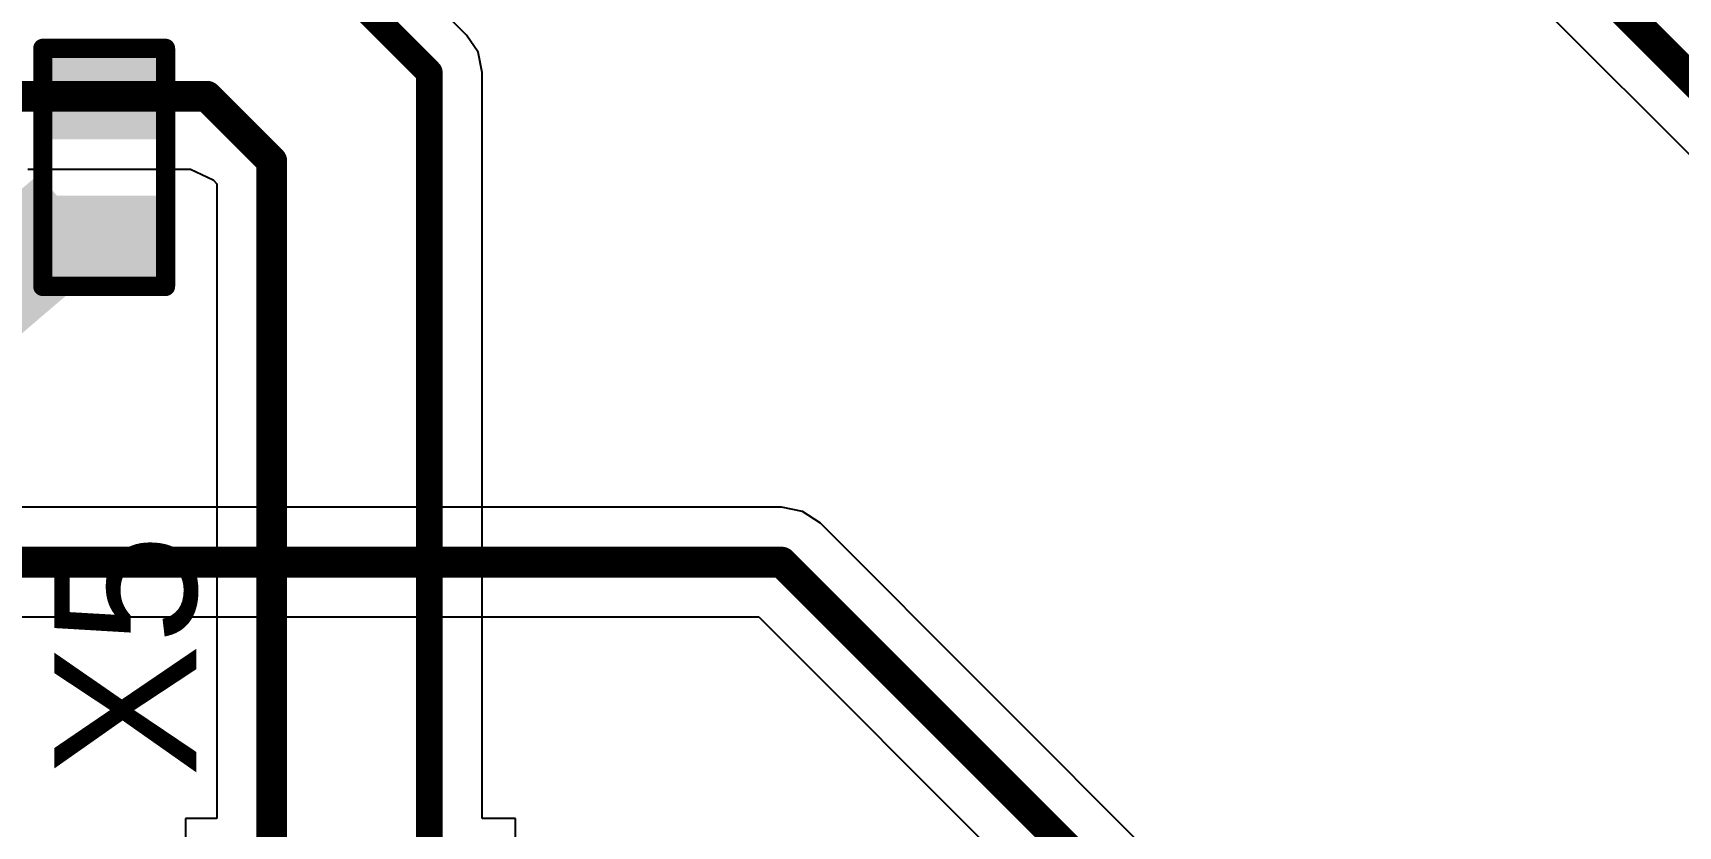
# Model space of a CAD drawing. Header units: inches. Extents: x 0 to 5032, y 0 to 5323.
# Drawn here: x 172.78 to 183.66, y 42.35 to 47.59 of the extents above; entities that cross this region are included whole.
import ezdxf

# ---------------------------------------------------------------- set-up
doc = ezdxf.new("R2010")
doc.units = ezdxf.units.IN
for name, color, linetype in [('Bottom Layer', 5, 'Continuous'), ('Top Layer', 1, 'Continuous'), ('Top Overlay', 2, 'Continuous'), ('Top Paste', 8, 'Continuous'), ('Top Solder', 216, 'Continuous')]:
    doc.layers.add(name, color=color, linetype=linetype)
doc.styles.add('Arial', font='', dxfattribs={"height": 0.2})
doc.styles.get('Arial').set_extended_font_data('Arial')

# ---------------------------------------------------------------- blocks, each defined once
blk = doc.blocks.new('R___0402_77')
at = {"layer": 'Top Layer'}
for points in [[(-0.699, -0.318), (-0.699, 0.317), (-0.241, 0.317), (-0.241, -0.318)], [(0.241, -0.318), (0.241, 0.317), (0.699, 0.317), (0.699, -0.318)]]:
    blk.add_hatch(color=1, dxfattribs=at).paths.add_polyline_path(points)
at = {"layer": 'Top Paste'}
for points in [[(-0.699, -0.318), (-0.699, 0.317), (-0.241, 0.317), (-0.241, -0.318)], [(0.241, -0.318), (0.241, 0.317), (0.699, 0.317), (0.699, -0.318)]]:
    blk.add_hatch(color=8, dxfattribs=at).paths.add_polyline_path(points)
at = {"layer": 'Top Solder'}
for points in [[(-0.754, -0.373), (-0.754, 0.373), (-0.186, 0.373), (-0.186, -0.373)], [(0.186, -0.373), (0.186, 0.373), (0.754, 0.373), (0.754, -0.373)]]:
    blk.add_hatch(color=216, dxfattribs=at).paths.add_polyline_path(points)
at = {"layer": 'Top Overlay'}
for points in [[(-0.787, -0.406, 0.127, 0.127, 0), (-0.787, 0.406, 0.127, 0.127, 0)], [(0.787, 0.406, 0.127, 0.127, 0), (-0.787, 0.406, 0.127, 0.127, 0)], [(0.787, -0.406, 0.127, 0.127, 0), (0.787, 0.406, 0.127, 0.127, 0)], [(0.787, -0.406, 0.127, 0.127, 0), (-0.787, -0.406, 0.127, 0.127, 0)], [(0.813, -0.432, 0.00323, 0.00323, 0), (-0.813, -0.432, 0.00323, 0.00323, 0)]]:
    blk.add_lwpolyline(points, format="xyseb", dxfattribs=at)
for points in [[(-0.819, 0.406, 0.0635, 0.0635, 1), (-0.756, 0.406, 0.0635, 0.0635, 1)], [(-0.819, 0.406, 0.0635, 0.0635, 1), (-0.756, 0.406, 0.0635, 0.0635, 1)], [(0.756, 0.406, 0.0635, 0.0635, 1), (0.819, 0.406, 0.0635, 0.0635, 1)], [(0.756, 0.406, 0.0635, 0.0635, 1), (0.819, 0.406, 0.0635, 0.0635, 1)], [(-0.819, -0.406, 0.0635, 0.0635, 1), (-0.756, -0.406, 0.0635, 0.0635, 1)], [(-0.819, -0.406, 0.0635, 0.0635, 1), (-0.756, -0.406, 0.0635, 0.0635, 1)], [(-0.814, -0.432, 0.00161, 0.00161, 1), (-0.812, -0.432, 0.00161, 0.00161, 1)], [(0.756, -0.406, 0.0635, 0.0635, 1), (0.819, -0.406, 0.0635, 0.0635, 1)], [(0.756, -0.406, 0.0635, 0.0635, 1), (0.819, -0.406, 0.0635, 0.0635, 1)], [(0.812, -0.432, 0.00161, 0.00161, 1), (0.814, -0.432, 0.00161, 0.00161, 1)]]:
    blk.add_lwpolyline(points, format="xyseb", close=True, dxfattribs=at)

msp = doc.modelspace()

# ---------------------------------------------------------------- hatches: boundary and pattern name
at = {"layer": 'Top Layer'}
msp.add_hatch(color=1, dxfattribs=at).paths.add_polyline_path([(169.542, 42.895), (173.296, 46.106), (172.823, 46.658), (169.069, 43.447)])

# ---------------------------------------------------------------- linework, layer by layer
at = {"layer": 'Bottom Layer'}
for p, q in [((177.736, 44.457), (166.105, 44.457)), ((177.875, 44.429), (177.736, 44.457)), ((177.736, 44.457), (177.736, 44.457)), ((177.992, 44.351), (177.875, 44.429)), ((180.527, 41.816), (177.992, 44.351)), ((169.082, 43.732), (177.586, 43.732)), ((177.586, 43.732), (180.015, 41.303))]:
    msp.add_line(p, q, dxfattribs=at)
for points in [[(165.795, 44.094, 0.203, 0.203, 0), (177.736, 44.094, 0.203, 0.203, 0)], [(177.736, 44.094, 0.203, 0.203, 0), (180.569, 41.262, 0.203, 0.203, 0)]]:
    msp.add_lwpolyline(points, format="xyseb", dxfattribs=at)
msp.add_lwpolyline([(177.685, 44.094, 0.102, 0.102, 1), (177.787, 44.094, 0.102, 0.102, 1)], format="xyseb", close=True, dxfattribs=at)
msp.add_lwpolyline([(177.685, 44.094, 0.102, 0.102, 1), (177.787, 44.094, 0.102, 0.102, 1)], format="xyseb", close=True, dxfattribs=at)
at = {"layer": 'Top Layer'}
for p, q in [((176.002, 54.526), (184.153, 46.375)), ((175.653, 47.578), (175.057, 48.174)), ((175.729, 47.465), (175.653, 47.578)), ((175.755, 47.331), (175.729, 47.465)), ((175.755, 42.4), (175.755, 47.331)), ((172.751, 46.692), (173.827, 46.692)), ((173.827, 46.692), (173.827, 46.692)), ((173.827, 46.692), (173.827, 46.692)), ((173.827, 46.692), (173.977, 46.621)), ((173.977, 46.621), (174.002, 46.596)), ((174.002, 46.596), (174.002, 42.4)), ((174.002, 42.4), (173.793, 42.4)), ((173.793, 42.4), (173.793, 41.46)), ((175.977, 42.4), (175.755, 42.4)), ((175.977, 41.435), (175.977, 42.4))]:
    msp.add_line(p, q, dxfattribs=at)
for points in [[(176.152, 54.889, 0.203, 0.203, 0), (184.515, 46.526, 0.203, 0.203, 0)], [(174.81, 47.927, 0.178, 0.178, 0), (175.406, 47.331, 0.178, 0.178, 0)], [(175.406, 41.917, 0.178, 0.178, 0), (175.406, 47.331, 0.178, 0.178, 0)], [(168.612, 47.174, 0.203, 0.203, 0), (173.256, 47.174, 0.203, 0.203, 0)], [(173.256, 47.174, 0.203, 0.203, 0), (173.936, 47.174, 0.203, 0.203, 0)], [(173.936, 47.174, 0.203, 0.203, 0), (174.364, 46.746, 0.203, 0.203, 0)], [(174.364, 41.917, 0.203, 0.203, 0), (174.364, 46.746, 0.203, 0.203, 0)]]:
    msp.add_lwpolyline(points, format="xyseb", dxfattribs=at)
for points in [[(175.361, 47.331, 0.0889, 0.0889, 1), (175.45, 47.331, 0.0889, 0.0889, 1)], [(175.361, 47.331, 0.0889, 0.0889, 1), (175.45, 47.331, 0.0889, 0.0889, 1)], [(173.205, 47.174, 0.102, 0.102, 1), (173.307, 47.174, 0.102, 0.102, 1)], [(173.205, 47.174, 0.102, 0.102, 1), (173.307, 47.174, 0.102, 0.102, 1)], [(173.885, 47.174, 0.102, 0.102, 1), (173.987, 47.174, 0.102, 0.102, 1)], [(173.885, 47.174, 0.102, 0.102, 1), (173.987, 47.174, 0.102, 0.102, 1)], [(174.314, 46.746, 0.102, 0.102, 1), (174.415, 46.746, 0.102, 0.102, 1)], [(174.314, 46.746, 0.102, 0.102, 1), (174.415, 46.746, 0.102, 0.102, 1)]]:
    msp.add_lwpolyline(points, format="xyseb", close=True, dxfattribs=at)

# ---------------------------------------------------------------- block references
at = {"rotation": 270}
msp.add_blockref('R___0402_77', (173.256, 46.704), dxfattribs=at)

# ---------------------------------------------------------------- texts
at = {"layer": 'Top Overlay', "style": 'Arial'}
msp.add_text('X5', height=0.9398, rotation=90, dxfattribs=at).set_placement((173.866, 42.674))

doc.saveas('drawing.dxf')
